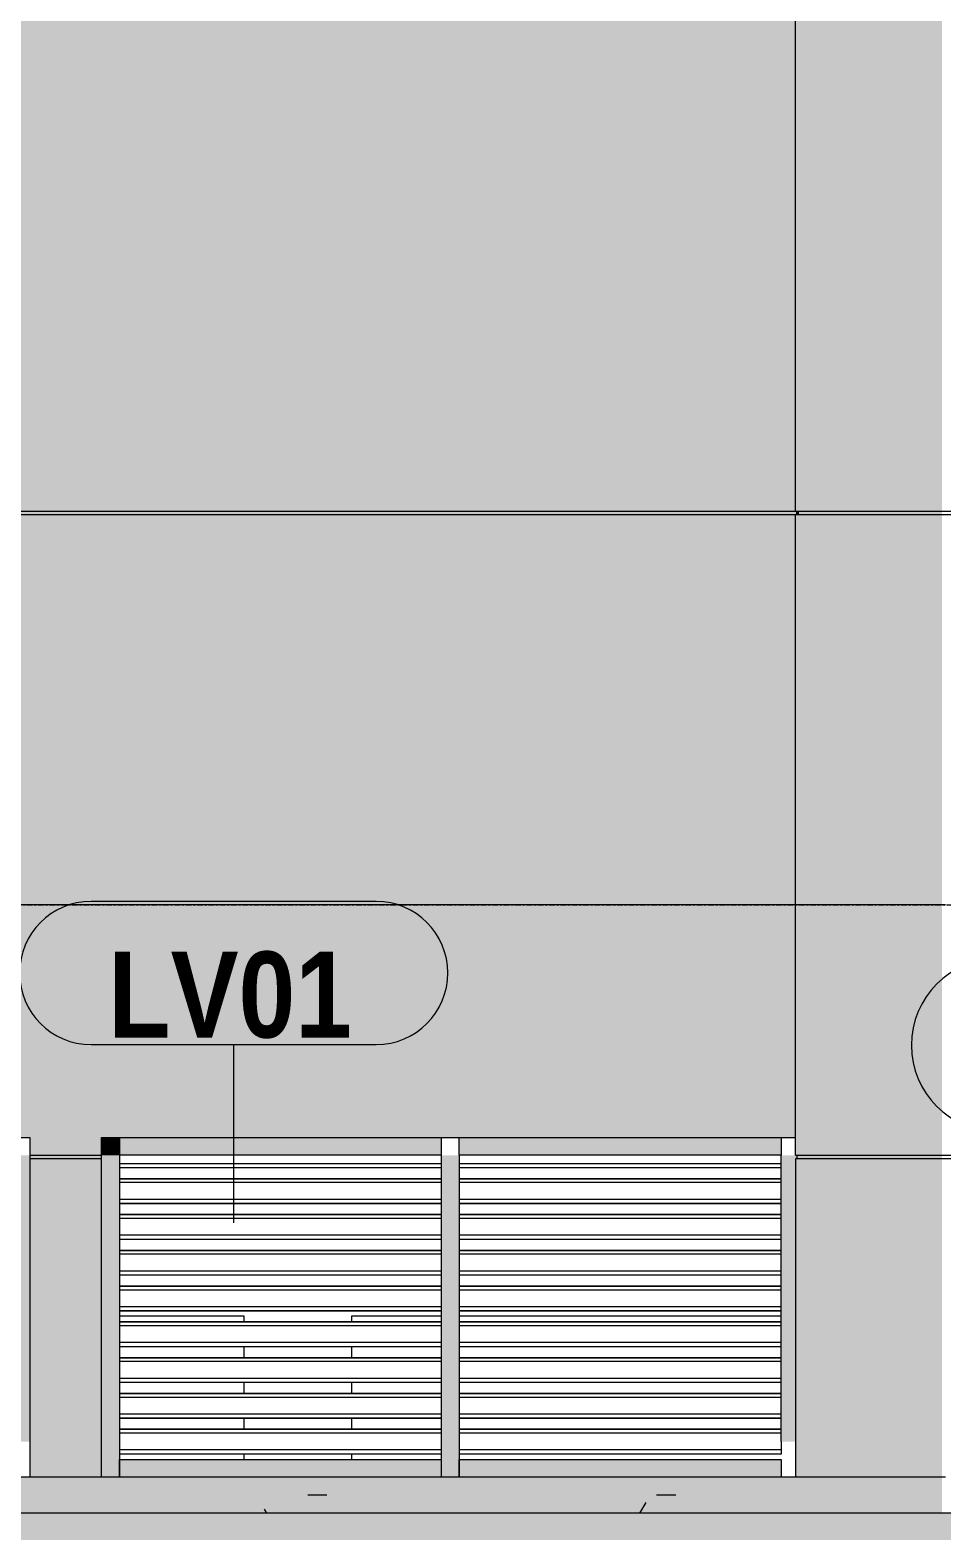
# Model space of a CAD drawing. Header units: millimetres. Extents: x -134153 to 99383, y -5233 to 35400.
# Drawn here: x -48503 to -45953, y 450 to 4645 of the extents above; entities that cross this region are included whole.
import ezdxf

# ---------------------------------------------------------------- set-up
doc = ezdxf.new("R2010")
doc.units = ezdxf.units.MM
doc.linetypes.add('Centre', pattern=[31.75, 6.35, -4.7625, 15.875, -4.7625])
for name, color, linetype, lineweight in [('A-DETL-GENF-2', 9, 'Continuous', 9), ('A-DETL-THIN', 151, 'Continuous', 9), ('A-DOOR-IDEN', 31, 'Continuous', 9), ('A-FLOR-LEVL-2', 51, 'Centre', 9), ('A-GLAZ-CWMG', 51, 'Continuous', 9), ('A-WALL', 113, 'Continuous', 9), ('A-WALL-IDEN', 211, 'Continuous', 9), ('A-WALL-PATT', 111, 'Continuous', 9), ('A-WALL-PATT-2', 111, 'Continuous', 5)]:
    doc.layers.add(name, color=color, linetype=linetype, lineweight=lineweight)
doc.styles.add('Arial_B', font='arialbd_0.ttf', dxfattribs={"width": 0.85, "height": 240})

# ---------------------------------------------------------------- blocks, each defined once
blk = doc.blocks.new('Rectangular Mullion - 50 x 100mm-2333347-TKCS_MẶT ĐỨNG HƯỚNG BẮC')
at = {"layer": 'A-GLAZ-CWMG'}
blk.add_hatch(color=256, dxfattribs=at).paths.add_polyline_path([(-47271.4, 1500), (-46402.6, 1500), (-46402.6, 1550), (-47302.6, 1549), (-47302.6, 1500)])
for p, q in [((-47302.6, 1500), (-47302.6, 1550)), ((-46402.6, 1550), (-46402.6, 1500)), ((-46402.6, 1500), (-47302.6, 1500))]:
    blk.add_line(p, q, dxfattribs=at)
blk = doc.blocks.new('Rectangular Mullion - 50 x 100mm-2333349-TKCS_MẶT ĐỨNG HƯỚNG BẮC')
at = {"layer": 'A-GLAZ-CWMG'}
blk.add_hatch(color=256, dxfattribs=at).paths.add_polyline_path([(-46478.1, 600), (-46402.6, 600), (-46402.6, 650), (-47302.6, 650), (-47302.6, 600), (-47271.4, 600)])
for p, q in [((-47302.6, 600), (-47302.6, 650)), ((-47302.6, 650), (-46402.6, 650)), ((-46402.6, 650), (-46402.6, 600))]:
    blk.add_line(p, q, dxfattribs=at)
blk = doc.blocks.new('Rectangular Mullion - 50 x 100mm-2333212-TKCS_MẶT ĐỨNG HƯỚNG BẮC')
at = {"layer": 'A-GLAZ-CWMG'}
blk.add_hatch(color=256, dxfattribs=at).paths.add_polyline_path([(-38652.635618, 700), (-38652.635618, 800), (-38702.635618, 800), (-38702.635618, 700)])
blk.add_line((-38702.635618, 700), (-38702.635618, 800), dxfattribs=at)
blk = doc.blocks.new('Rectangular Mullion - MULLION LA SACH-2333351-TKCS_MẶT ĐỨNG HƯỚNG BẮC')
at = {"layer": 'A-GLAZ-CWMG'}
for p, q in [((-46402.6, 734.3), (-47302.6, 734.3)), ((-46402.6, 733.3), (-47302.6, 733.3)), ((-46402.6, 733.2), (-47302.6, 733.2)), ((-46402.6, 723.5), (-47302.6, 723.5)), ((-46402.6, 676.5), (-47302.6, 676.5)), ((-46402.6, 700), (-46402.6, 676.5)), ((-46402.6, 676.5), (-46402.6, 665)), ((-46402.6, 665), (-47302.6, 665)), ((-46402.6, 664.8), (-47302.6, 664.8)), ((-46402.6, 665), (-46402.6, 664.8))]:
    blk.add_line(p, q, dxfattribs=at)
blk = doc.blocks.new('Rectangular Mullion - MULLION LA SACH-V89-TKCS_MẶT ĐỨNG HƯỚNG BẮC')
at = {"layer": 'A-GLAZ-CWMG'}
for p, q in [((-47352.6, 734.3), (-48252.6, 734.3)), ((-47352.6, 733.3), (-48252.6, 733.3)), ((-47352.6, 733.2), (-48252.6, 733.2)), ((-47352.6, 723.5), (-48252.6, 723.5)), ((-47352.6, 676.5), (-48252.6, 676.5)), ((-47352.6, 665), (-48252.6, 665)), ((-47352.6, 664.8), (-48252.6, 664.8))]:
    blk.add_line(p, q, dxfattribs=at)
blk = doc.blocks.new('Rectangular Mullion - MULLION LA SACH-V91-TKCS_MẶT ĐỨNG HƯỚNG BẮC')
at = {"layer": 'A-GLAZ-CWMG'}
for p, q in [((-46402.6, 1476.5), (-47302.6, 1476.5)), ((-46402.6, 1465), (-47302.6, 1465)), ((-46402.6, 1464.8), (-47302.6, 1464.8))]:
    blk.add_line(p, q, dxfattribs=at)
blk = doc.blocks.new('Rectangular Mullion - 50 x 100mm-2333204-TKCS_MẶT ĐỨNG HƯỚNG BẮC')
at = {"layer": 'A-GLAZ-CWMG'}
blk.add_hatch(color=256, dxfattribs=at).paths.add_polyline_path([(-39677.6, 600), (-39677.6, 700), (-39727.6, 700), (-39727.6, 600)])
for p, q in [((-39727.6, 700), (-39727.6, 600)), ((-39677.6, 700), (-39677.6, 600))]:
    blk.add_line(p, q, dxfattribs=at)
blk = doc.blocks.new('Rectangular Mullion - 50 x 100mm-2333205-TKCS_MẶT ĐỨNG HƯỚNG BẮC')
at = {"layer": 'A-GLAZ-CWMG'}
blk.add_hatch(color=256, dxfattribs=at).paths.add_polyline_path([(-39677.6, 700), (-39677.6, 800), (-39727.6, 800), (-39727.6, 700)])
for p, q in [((-39727.6, 800), (-39727.6, 700)), ((-39677.6, 800), (-39677.6, 700))]:
    blk.add_line(p, q, dxfattribs=at)
blk = doc.blocks.new('Rectangular Mullion - 50 x 100mm-2333207-TKCS_MẶT ĐỨNG HƯỚNG BẮC')
at = {"layer": 'A-GLAZ-CWMG'}
blk.add_hatch(color=256, dxfattribs=at).paths.add_polyline_path([(-40702.564287, 600), (-40702.564287, 700), (-40752.564287, 700), (-40752.564287, 600)])
blk.add_line((-40702.564287, 700), (-40702.564287, 600), dxfattribs=at)
blk = doc.blocks.new('Rectangular Mullion - 50 x 100mm-2333208-TKCS_MẶT ĐỨNG HƯỚNG BẮC')
at = {"layer": 'A-GLAZ-CWMG'}
blk.add_hatch(color=256, dxfattribs=at).paths.add_polyline_path([(-40702.564287, 700), (-40702.564287, 800), (-40752.564287, 800), (-40752.564287, 700)])
blk.add_line((-40702.564287, 800), (-40702.564287, 700), dxfattribs=at)
blk = doc.blocks.new('Rectangular Mullion - 50 x 100mm-3082132-TKCS_MẶT ĐỨNG HƯỚNG BẮC')
at = {"layer": 'A-GLAZ-CWMG'}
blk.add_hatch(color=256, dxfattribs=at).paths.add_polyline_path([(-48252.6, 1500), (-48252.6, 1550), (-48302.6, 1549), (-48302.6, 1500)])
blk.add_line((-48252.6, 1550), (-48252.6, 1500), dxfattribs=at)
blk = doc.blocks.new('STN_Door Tag - STN_Door Tag-1788670-TKCS_MẶT ĐỨNG HƯỚNG BẮC')
at = {"layer": 'A-DOOR-IDEN'}
for p, q in [((-102166.7, 10689.1), (-101078.6, 10689.1)), ((-102166.7, 10206.1), (-101078.6, 10206.1))]:
    blk.add_line(p, q, dxfattribs=at)
for centre, start, end in [((-102166.7, 10447.6), 90, 270), ((-101078.6, 10447.6), 270, 90)]:
    blk.add_arc(centre, 241.5, start, end, dxfattribs=at)
blk = doc.blocks.new('CTL_WALL TAG NO MARK - 10-2062273-TKCS_MẶT ĐỨNG HƯỚNG BẮC')
at = {"layer": 'A-WALL-IDEN'}
for p, q in [((-129343.7, 30329.8), (-130141.2, 30329.8)), ((-130141.2, 29929.8), (-129343.7, 29929.8))]:
    blk.add_line(p, q, dxfattribs=at)
for centre, start, end in [((-130141.2, 30129.8), 90, 270), ((-129343.7, 30129.8), 270, 90)]:
    blk.add_arc(centre, 200, start, end, dxfattribs=at)

msp = doc.modelspace()

# ---------------------------------------------------------------- hatches: boundary and pattern name
at = {"layer": 'A-DETL-GENF-2'}
h = msp.add_hatch(dxfattribs=at)
h.set_pattern_fill('FP_29', color=256, style=0, pattern_type=2)
h.set_pattern_definition([(0, (-81864.44, 1200), (774.192, 774.192), [774.192, -774.192]), (0, (-81864.44, 1490.3), (774.192, 774.192), [774.192, -774.192]), (0, (-81864.44, 1780.64), (774.192, 774.192), [774.192, -774.192]), (90, (-81767.7, 1877.4), (-774.192, 774.192), [774.192, -774.192]), (90, (-81477.35, 1877.4), (-774.192, 774.192), [774.192, -774.192]), (90, (-81187, 1877.4), (-774.192, 774.192), [774.192, -774.192])])
h.paths.add_polyline_path([(-131360.5, -1211), (-29819, -1211), (-29819, 500), (-131360.5, 500), (-131360.5, -659)])
at = {"layer": 'A-WALL-PATT'}
h = msp.add_hatch(dxfattribs=at)
h.set_pattern_fill('FP_12', color=256, style=0, pattern_type=2)
h.set_pattern_definition([(0, (-81864.44, 1200), (1300.48, 325.12), [53.645, -921.715, 53.645, -6123.635]), (0, (-81864.44, 1200), (1300.48, 325.12), [-1029.005, -921.715, 53.645, -1897.075, -3251.2]), (0, (-81864.44, 1200), (1300.48, 325.12), [-3901.44, 53.645, -921.715, 53.645, -2222.195]), (0, (-81864.44, 1200), (1300.48, 325.12), [-4930.445, -596.595, 53.645, -1571.955]), (120, (-81376.76, 1362.56), (-931.8022, 963.6887), [53.645, -921.715, -6177.28]), (120, (-81376.76, 1362.56), (-931.8022, 963.6887), [-975.36, 53.645, -921.715, -5201.92]), (120, (-81376.76, 1362.56), (-931.8022, 963.6887), [-1950.72, 53.645, -1897.075, -3251.2]), (120, (-81376.76, 1362.56), (-931.8022, 963.6887), [-3901.44, 53.645, -921.715, -2275.84]), (120, (-81376.76, 1362.56), (-931.8022, 963.6887), [-4876.8, 53.645, -596.595, -1625.6]), (120, (-81376.76, 1362.56), (-931.8022, 963.6887), [-5527.04, 53.645, -1571.955]), (240, (-81214.2, 2012.8), (-368.6778, -1288.8087), [53.645, -921.715, -6177.28]), (240, (-81214.2, 2012.8), (-368.6778, -1288.8087), [-975.36, 53.645, -921.715, -5201.92]), (240, (-81214.2, 2012.8), (-368.6778, -1288.8087), [-1950.72, 53.645, -1897.075, -3251.2]), (240, (-81214.2, 2012.8), (-368.6778, -1288.8087), [-3901.44, 53.645, -921.715, -2275.84]), (240, (-81214.2, 2012.8), (-368.6778, -1288.8087), [-4876.8, 53.645, -596.595, -1625.6]), (240, (-81214.2, 2012.8), (-368.6778, -1288.8087), [-5527.04, 53.645, -1571.955])])
h.paths.add_polyline_path([(-46081.5, 500), (-45952.6, 500), (-45952.6, 600), (-60552.6, 600), (-60552.6, 500), (-46478.1, 500)])
h = msp.add_hatch(dxfattribs=at)
h.set_pattern_fill('FP_13', color=256, style=0, pattern_type=2)
h.set_pattern_definition([(349.695, (-45758.59, 869.39), (3657.59817, -609.61005), [68.155, -6747.38]), (0, (-45691.53, 857.2), (609.6, 609.6), [67.056, -542.544]), (18.435, (-45624.48, 857.2), (1219.1992, 609.6016), [57.832, -1869.893]), (172.875, (-45569.61, 875.49), (4267.1994, -609.5991), [49.148, -4865.604]), (174.806, (-45618.38, 881.584), (6096.00395, -609.55472), [67.333, -6665.92]), (194.036, (-45685.44, 887.68), (-1828.8022, -609.5924), [75.403, -2438.042]), (9.462, (-45709.82, 869.39), (3048.00504, 609.5835), [37.08, -3670.97]), (353.66, (-45673.244, 875.49), (-4876.8008, 609.58348), [55.202, -5464.96]), (185.711, (-45618.38, 869.39), (-5486.39511, -609.63944), [61.264, -6065.139]), (168.69, (-45679.34, 863.3), (2438.4, -609.6026), [31.084, -3077.28]), (354.806, (-45813.45, 863.296), (-6096.00395, 609.55472), [67.333, -6665.92]), (348.69, (-45746.4, 857.2), (-2438.4, 609.6026), [62.167, -3046.194]), (0, (-45685.44, 845), (609.6, 609.6), [73.152, -536.448]), (20.556, (-45612.284, 845.01), (3048.0001, 1219.19697), [52.084, -5156.34]), (3.814, (-45563.516, 863.296), (8534.40115, 609.58889), [91.643, -9072.654]), (354.806, (-45472.076, 869.39), (-6096.00395, 609.55472), [67.333, -6665.92]), (0, (-45405, 863.3), (609.6, 609.6), [67.056, -542.544]), (5.194, (-45947.564, 863.296), (6096.00395, 609.55472), [67.333, -6665.92]), (354.806, (-45880.51, 869.39), (-6096.00395, 609.55472), [67.333, -6665.92]), (0, (-45947.56, 875.5), (609.6, 609.6), [36.576, -573.024]), (5.194, (-45910.99, 875.49), (6096.00395, 609.55472), [67.333, -6665.92]), (0, (-45843.93, 881.6), (609.6, 609.6), [60.96, -548.64]), (10.305, (-45782.97, 881.584), (-3657.59817, -609.61005), [68.155, -6747.38]), (5.194, (-45715.916, 893.776), (6096.00395, 609.55472), [67.333, -6665.92]), (354.806, (-45648.86, 899.87), (-6096.00395, 609.55472), [67.333, -6665.92]), (354.806, (-45581.804, 893.776), (-6096.00395, 609.55472), [67.333, -6665.92]), (351.87, (-45514.75, 887.68), (-3657.60043, 609.5929), [86.21, -4224.312]), (0, (-45429.4, 875.5), (609.6, 609.6), [91.44, -518.16]), (347.471, (-45453.79, 509.73), (3047.99888, -609.61085), [56.202, -5564.033]), (354.289, (-45398.924, 497.536), (-5486.39511, 609.63944), [61.264, -6065.139]), (8.13, (-45453.79, 509.73), (3657.60043, 609.5929), [43.105, -4267.418]), (9.462, (-45411.12, 515.82), (3048.00504, 609.5835), [74.161, -3633.892]), (0, (-45947.56, 528), (609.6, 609.6), [73.152, -536.448]), (350.538, (-45874.41, 528.02), (-3048.00504, 609.5835), [37.08, -3670.97]), (201.801, (-45837.84, 521.92), (1828.8045, 609.5868), [32.828, -3249.968]), (192.995, (-45868.316, 509.73), (5486.39314, 1219.23746), [81.331, -8051.747]), (352.875, (-45386.73, 509.73), (-4267.1994, 609.5991), [49.148, -4865.604]), (7.125, (-45386.73, 509.73), (4267.1994, 609.5991), [49.148, -4865.604]), (0, (-45947.56, 515.8), (609.6, 609.6), [48.768, -560.832]), (194.036, (-45898.8, 515.82), (-1828.8022, -609.5924), [50.27, -2463.177]), (356.633, (-45813.452, 534.112), (-9753.59439, 609.691875), [103.811, -10277.302]), (357.709, (-45709.82, 528.016), (-14630.39665, 609.69909), [152.522, -15099.665]), (3.18, (-45557.42, 521.92), (10363.19831, 609.63121), [109.897, -10879.823]), (9.462, (-45447.69, 528.02), (3048.00504, 609.5835), [111.242, -3596.81]), (10.305, (-45947.564, 473.15), (-3657.59817, -609.61005), [68.155, -6747.38]), (15.945, (-45880.51, 485.34), (-2438.4042, -609.58315), [88.759, -4349.196]), (0, (-45795.16, 509.7), (609.6, 609.6), [79.248, -530.352]), (351.87, (-45715.92, 509.73), (-3657.60043, 609.5929), [86.21, -4224.312]), (3.576, (-45630.572, 497.536), (9144.00297, 609.5468), [97.726, -9674.906]), (351.254, (-45533.036, 503.63), (4267.20096, -609.58783), [80.18, -7937.856]), (345.964, (-45453.79, 491.44), (-1828.8022, 609.5924), [75.403, -2438.042]), (0, (-45380.64, 473.15), (609.6, 609.6), [42.672, -566.928]), (174.806, (-45813.45, 534.11), (6096.00395, -609.55472), [134.665, -6598.587]), (355.236, (-45947.564, 570.69), (-6705.59647, 609.64143), [146.811, -7193.745]), (0, (-45801.26, 558.5), (609.6, 609.6), [140.208, -469.392]), (4.086, (-45661.05, 558.496), (7924.79503, 609.65274), [171.123, -8385.02]), (0, (-45490.36, 570.7), (609.6, 609.6), [152.4, -457.2]), (7.125, (-45947.564, 442.67), (4267.1994, 609.5991), [147.443, -4767.311]), (6.34, (-45801.26, 460.96), (4876.8008, 609.58348), [110.403, -5409.758]), (357.51, (-45691.532, 473.152), (-13411.196973, 609.70439), [140.34, -13893.706]), (353.48, (-45551.324, 467.056), (-15849.59217, 1828.855172), [214.749, -21260.135]), (3.013, (-45947.564, 838.912), (10972.79715, 609.6408), [115.984, -11482.446]), (351.87, (-45831.74, 845.01), (-3657.60043, 609.5929), [129.316, -4181.208]), (357.614, (-45703.724, 826.72), (-14020.799432, 609.613717), [146.431, -14496.664]), (10.62, (-45557.42, 820.624), (-6705.59246, -1219.23973), [99.236, -9824.334]), (0, (-45459.9, 838.9), (609.6, 609.6), [121.92, -487.68]), (356.82, (-45947.564, 912.064), (-10363.19831, 609.63121), [109.897, -10879.823]), (6.009, (-45837.836, 905.968), (-6095.99899, -609.599175), [116.464, -11529.929]), (6.71, (-45722.012, 918.16), (-5486.397345, -609.61573), [104.346, -10330.325]), (354.289, (-45618.38, 930.35), (-5486.39511, 609.63944), [122.528, -6003.877]), (347.905, (-45496.46, 918.16), (-5486.39487, 1219.22295), [87.281, -8640.862]), (9.462, (-45411.12, 899.87), (3048.00504, 609.5835), [74.161, -3633.892]), (3.814, (-45947.564, 796.24), (8534.40115, 609.58889), [91.643, -9072.654]), (347.196, (-45856.124, 802.336), (-7924.80896, 1828.76326), [137.532, -13615.67]), (0, (-45722, 771.86), (609.6, 609.6), [152.4, -457.2]), (5.44, (-45569.612, 771.856), (-6705.60249, -609.56085), [128.595, -12730.932]), (6.71, (-45441.596, 784.048), (-5486.397345, -609.61573), [104.346, -10330.325]), (0, (-45947.56, 954.74), (609.6, 609.6), [103.632, -505.968]), (8.13, (-45843.93, 954.74), (3657.60043, 609.5929), [172.421, -4138.102]), (357.614, (-45673.244, 979.12), (-14020.799432, 609.613717), [146.431, -14496.664]), (354.472, (-45526.94, 973.024), (12801.591011, -1219.302898), [189.859, -18796.025]), (6.843, (-45947.564, 400), (-10363.195037, -1219.241277), [153.494, -15195.842]), (0, (-45795.16, 418.3), (609.6, 609.6), [170.688, -438.912]), (356.348, (-45624.476, 418.288), (-18897.604963, 1219.126665), [287.095, -28422.422]), (0, (-45947.56, 613.36), (609.6, 609.6), [146.304, -463.296]), (4.764, (-45801.26, 613.36), (6705.59647, 609.64143), [146.811, -7193.745]), (358.152, (-45654.956, 625.552), (-18287.996238, 609.724117), [189.074, -18718.355]), (357.274, (-45465.98, 619.456), (-12192.004244, 609.534153), [128.161, -12687.945]), (354.806, (-45947.564, 710.896), (-6096.00395, 609.55472), [134.665, -6598.587]), (0, (-45813.45, 698.7), (609.6, 609.6), [195.072, -414.528]), (1.909, (-45618.38, 698.704), (17678.40105, 609.553228), [182.982, -18115.176]), (3.576, (-45435.5, 704.8), (9144.00297, 609.5468), [97.726, -9674.906])])
h.paths.add_polyline_path([(-46081.5, 500), (-45952.6, 500), (-45952.6, 600), (-60552.6, 600), (-60552.6, 500), (-46478.1, 500)])
at = {"layer": 'A-WALL-PATT-2'}
h = msp.add_hatch(color=256, dxfattribs=at)
h.paths.add_polyline_path([(-54952.6, 2200), (-46362.6, 2200), (-46362.6, 3290), (-49052.5, 3290), (-49052.5, 3200), (-50452.5, 3200), (-50452.5, 3290), (-54952.6, 3290), (-54952.6, 3204.9)])
h.paths.add_polyline_path([(-46362.6, 3300), (-46362.6, 4690), (-54952.6, 4690), (-54952.6, 3300), (-50452.5, 3300), (-50452.5, 4600), (-49052.5, 4600), (-49052.5, 3300), (-47271.4, 3300)])
h.paths.add_polyline_path([(-52031.2, 4700), (-46362.6, 4700), (-46362.6, 5600), (-54952.6, 5600), (-54952.6, 4700)])
h = msp.add_hatch(color=256, dxfattribs=at)
h.paths.add_polyline_path([(-46352.6, 2200), (-46352.6, 3290), (-46362.6, 3290), (-46362.6, 2200)])
h.paths.add_polyline_path([(-46362.6, 3300), (-46352.6, 3300), (-46352.6, 4690), (-46362.6, 4690), (-46362.6, 4308.9)])
h.paths.add_polyline_path([(-46352.6, 4700), (-46352.6, 5600), (-46362.6, 5600), (-46362.6, 4700)])
h = msp.add_hatch(color=256, dxfattribs=at)
h.paths.add_polyline_path([(-45952.6, 2200), (-45952.6, 3290), (-46352.6, 3290), (-46352.6, 2200), (-46081.5, 2200)])
h.paths.add_polyline_path([(-45952.6, 3300), (-45952.6, 4690), (-46352.6, 4690), (-46352.6, 3300)])
h.paths.add_polyline_path([(-45952.6, 4700), (-45952.6, 5600), (-46352.6, 5600), (-46352.6, 4700)])
for points in [[(-46362.6, 3290), (-46358.6, 3290.1), (-46358.6, 3300), (-49052.5, 3300), (-49052.5, 3290), (-47271.4, 3290)], [(-46358.6, 3290), (-46352.6, 3290), (-46352.6, 3300), (-46358.6, 3300)], [(-45952.6, 3290), (-45952.6, 3300), (-46352.6, 3300), (-46352.6, 3290)], [(-48461.3, 1490), (-48302.6, 1490), (-48302.6, 1500), (-48502.6, 1500), (-48502.6, 1490)], [(-46081.5, 1490), (-45952.6, 1490), (-45952.6, 1500), (-46358.6, 1500), (-46358.6, 1490)]]:
    msp.add_hatch(color=256, dxfattribs=at).paths.add_polyline_path(points)
h = msp.add_hatch(color=256, dxfattribs=at)
h.paths.add_polyline_path([(-54962.6, 600), (-54552.6, 600), (-54552.6, 1490), (-54962.6, 1490), (-54962.6, 997)])
h.paths.add_polyline_path([(-48461.3, 600), (-48302.6, 600), (-48302.6, 1490), (-48502.6, 1490), (-48502.6, 600)])
h.paths.add_polyline_path([(-50452.6, 600), (-50452.6, 1490), (-51152.5, 1490), (-51152.5, 600)])
h.paths.add_polyline_path([(-48461.3, 1500), (-48302.6, 1500), (-48302.6, 1550), (-46362.6, 1550), (-46362.6, 2200), (-54962.6, 2200), (-54962.6, 1500), (-54552.6, 1500), (-54552.6, 1550), (-51152.5, 1549), (-51152.5, 1500), (-50452.6, 1500), (-50452.6, 1550), (-48502.6, 1549), (-48502.6, 1500)])
h = msp.add_hatch(color=256, dxfattribs=at)
h.paths.add_polyline_path([(-46081.5, 600), (-45952.6, 600), (-45952.6, 1490), (-46362.6, 1490), (-46362.6, 600)])
h.paths.add_polyline_path([(-45952.6, 1500), (-45952.6, 2200), (-46362.6, 2200), (-46362.6, 1500), (-46081.5, 1500)])

# ---------------------------------------------------------------- linework, layer by layer
at = {"layer": 'A-DETL-THIN'}
msp.add_line((-29819, 500), (-131360.5, 500), dxfattribs=at)
at = {"layer": 'A-FLOR-LEVL-2'}
msp.add_line((-134152.6, 2200), (-25724.3, 2200), dxfattribs=at)
at = {"layer": 'A-WALL'}
for p, q in [((-46362.6, 3300), (-46362.6, 4690)), ((-49052.5, 3300), (-46362.6, 3300)), ((-46352.6, 3290), (-49052.5, 3290)), ((-46362.6, 3300), (-40052.6, 3300)), ((-46362.6, 1500), (-46362.6, 3290)), ((-46358.6, 3290), (-46358.6, 3300)), ((-38162.6, 3290), (-46352.6, 3290)), ((-45942.6, 2200), (-77167.6, 2200)), ((-50452.6, 1550), (-48502.6, 1550)), ((-48502.6, 1550), (-48502.6, 600)), ((-48302.6, 600), (-48302.6, 1550)), ((-48302.6, 1550), (-46362.6, 1550)), ((-48502.6, 1500), (-48302.6, 1500)), ((-48302.6, 1490), (-48502.6, 1490)), ((-46362.6, 1500), (-45902.6, 1500)), ((-45902.6, 1490), (-46362.6, 1490)), ((-46362.6, 1490), (-46362.6, 600)), ((-46358.6, 1500), (-46358.6, 1490)), ((-47903.5, 1050), (-48252.6, 1050)), ((-47903.5, 1034.3), (-47903.5, 1050)), ((-47603.5, 1050), (-47603.5, 1034.3)), ((-47352.6, 1050), (-47603.5, 1050)), ((-46402.6, 1050), (-47302.6, 1050)), ((-47903.5, 934.3), (-47903.5, 965)), ((-47603.5, 965), (-47603.5, 934.3)), ((-47903.5, 834.3), (-47903.5, 865)), ((-47603.5, 865), (-47603.5, 834.3)), ((-47903.5, 734.3), (-47903.5, 765)), ((-47603.5, 765), (-47603.5, 734.3)), ((-47903.5, 650), (-47903.5, 665)), ((-47603.5, 665), (-47603.5, 650)), ((-45942.6, 600), (-62689.5, 600))]:
    msp.add_line(p, q, dxfattribs=at)
at = {"layer": 'A-WALL-IDEN'}
msp.add_line((-47933, 1311.3), (-47933, 1809.5), dxfattribs=at)

# ---------------------------------------------------------------- block references
at = {"layer": 'A-DOOR-IDEN'}
msp.add_blockref('STN_Door Tag - STN_Door Tag-1788670-TKCS_MẶT ĐỨNG HƯỚNG BẮC', (56370, -8639.9), dxfattribs=at)
at = {"layer": 'A-GLAZ-CWMG'}
for name, p in [('Rectangular Mullion - 50 x 100mm-3082132-TKCS_MẶT ĐỨNG HƯỚNG BẮC', (0, 0)), ('Rectangular Mullion - 50 x 100mm-2333347-TKCS_MẶT ĐỨNG HƯỚNG BẮC', (-950, 0)), ('Rectangular Mullion - 50 x 100mm-2333347-TKCS_MẶT ĐỨNG HƯỚNG BẮC', (0, 0)), ('Rectangular Mullion - 50 x 100mm-2333212-TKCS_MẶT ĐỨNG HƯỚNG BẮC', (-9849.9, 700)), ('Rectangular Mullion - 50 x 100mm-2333208-TKCS_MẶT ĐỨNG HƯỚNG BẮC', (-7550, 700)), ('Rectangular Mullion - MULLION LA SACH-V91-TKCS_MẶT ĐỨNG HƯỚNG BẮC', (-950, 0)), ('Rectangular Mullion - 50 x 100mm-2333205-TKCS_MẶT ĐỨNG HƯỚNG BẮC', (-7625, 700)), ('Rectangular Mullion - MULLION LA SACH-V91-TKCS_MẶT ĐỨNG HƯỚNG BẮC', (0, 0)), ('Rectangular Mullion - 50 x 100mm-2333212-TKCS_MẶT ĐỨNG HƯỚNG BẮC', (-7699.9, 700)), ('Rectangular Mullion - MULLION LA SACH-V89-TKCS_MẶT ĐỨNG HƯỚNG BẮC', (0, 700)), ('Rectangular Mullion - MULLION LA SACH-V89-TKCS_MẶT ĐỨNG HƯỚNG BẮC', (950, 700)), ('Rectangular Mullion - 50 x 100mm-2333212-TKCS_MẶT ĐỨNG HƯỚNG BẮC', (-9849.9, 600)), ('Rectangular Mullion - 50 x 100mm-2333208-TKCS_MẶT ĐỨNG HƯỚNG BẮC', (-7550, 600)), ('Rectangular Mullion - 50 x 100mm-2333205-TKCS_MẶT ĐỨNG HƯỚNG BẮC', (-7625, 600)), ('Rectangular Mullion - 50 x 100mm-2333212-TKCS_MẶT ĐỨNG HƯỚNG BẮC', (-7699.9, 600)), ('Rectangular Mullion - MULLION LA SACH-V89-TKCS_MẶT ĐỨNG HƯỚNG BẮC', (0, 600)), ('Rectangular Mullion - MULLION LA SACH-V89-TKCS_MẶT ĐỨNG HƯỚNG BẮC', (950, 600)), ('Rectangular Mullion - 50 x 100mm-2333212-TKCS_MẶT ĐỨNG HƯỚNG BẮC', (-9849.9, 500)), ('Rectangular Mullion - 50 x 100mm-2333208-TKCS_MẶT ĐỨNG HƯỚNG BẮC', (-7550, 500)), ('Rectangular Mullion - 50 x 100mm-2333205-TKCS_MẶT ĐỨNG HƯỚNG BẮC', (-7625, 500)), ('Rectangular Mullion - 50 x 100mm-2333212-TKCS_MẶT ĐỨNG HƯỚNG BẮC', (-7699.9, 500)), ('Rectangular Mullion - MULLION LA SACH-V89-TKCS_MẶT ĐỨNG HƯỚNG BẮC', (0, 500)), ('Rectangular Mullion - MULLION LA SACH-V89-TKCS_MẶT ĐỨNG HƯỚNG BẮC', (950, 500)), ('Rectangular Mullion - 50 x 100mm-2333212-TKCS_MẶT ĐỨNG HƯỚNG BẮC', (-9849.9, 400)), ('Rectangular Mullion - 50 x 100mm-2333208-TKCS_MẶT ĐỨNG HƯỚNG BẮC', (-7550, 400)), ('Rectangular Mullion - 50 x 100mm-2333205-TKCS_MẶT ĐỨNG HƯỚNG BẮC', (-7625, 400)), ('Rectangular Mullion - 50 x 100mm-2333212-TKCS_MẶT ĐỨNG HƯỚNG BẮC', (-7699.9, 400)), ('Rectangular Mullion - MULLION LA SACH-V89-TKCS_MẶT ĐỨNG HƯỚNG BẮC', (0, 400)), ('Rectangular Mullion - MULLION LA SACH-V89-TKCS_MẶT ĐỨNG HƯỚNG BẮC', (950, 400)), ('Rectangular Mullion - 50 x 100mm-2333212-TKCS_MẶT ĐỨNG HƯỚNG BẮC', (-9849.9, 300)), ('Rectangular Mullion - 50 x 100mm-2333208-TKCS_MẶT ĐỨNG HƯỚNG BẮC', (-7550, 300)), ('Rectangular Mullion - 50 x 100mm-2333205-TKCS_MẶT ĐỨNG HƯỚNG BẮC', (-7625, 300)), ('Rectangular Mullion - 50 x 100mm-2333212-TKCS_MẶT ĐỨNG HƯỚNG BẮC', (-7699.9, 300)), ('Rectangular Mullion - MULLION LA SACH-V89-TKCS_MẶT ĐỨNG HƯỚNG BẮC', (0, 300)), ('Rectangular Mullion - MULLION LA SACH-V89-TKCS_MẶT ĐỨNG HƯỚNG BẮC', (950, 300)), ('Rectangular Mullion - 50 x 100mm-2333212-TKCS_MẶT ĐỨNG HƯỚNG BẮC', (-9849.9, 200)), ('Rectangular Mullion - 50 x 100mm-2333208-TKCS_MẶT ĐỨNG HƯỚNG BẮC', (-7550, 200)), ('Rectangular Mullion - 50 x 100mm-2333205-TKCS_MẶT ĐỨNG HƯỚNG BẮC', (-7625, 200)), ('Rectangular Mullion - 50 x 100mm-2333212-TKCS_MẶT ĐỨNG HƯỚNG BẮC', (-7699.9, 200)), ('Rectangular Mullion - MULLION LA SACH-V89-TKCS_MẶT ĐỨNG HƯỚNG BẮC', (0, 200)), ('Rectangular Mullion - MULLION LA SACH-V89-TKCS_MẶT ĐỨNG HƯỚNG BẮC', (950, 200)), ('Rectangular Mullion - 50 x 100mm-2333212-TKCS_MẶT ĐỨNG HƯỚNG BẮC', (-9849.9, 100)), ('Rectangular Mullion - 50 x 100mm-2333208-TKCS_MẶT ĐỨNG HƯỚNG BẮC', (-7550, 100)), ('Rectangular Mullion - 50 x 100mm-2333205-TKCS_MẶT ĐỨNG HƯỚNG BẮC', (-7625, 100)), ('Rectangular Mullion - 50 x 100mm-2333212-TKCS_MẶT ĐỨNG HƯỚNG BẮC', (-7699.9, 100)), ('Rectangular Mullion - 50 x 100mm-2333212-TKCS_MẶT ĐỨNG HƯỚNG BẮC', (-9849.9, 0)), ('Rectangular Mullion - 50 x 100mm-2333208-TKCS_MẶT ĐỨNG HƯỚNG BẮC', (-7550, 0)), ('Rectangular Mullion - MULLION LA SACH-V89-TKCS_MẶT ĐỨNG HƯỚNG BẮC', (0, 100)), ('Rectangular Mullion - 50 x 100mm-2333205-TKCS_MẶT ĐỨNG HƯỚNG BẮC', (-7625, 0)), ('Rectangular Mullion - MULLION LA SACH-V89-TKCS_MẶT ĐỨNG HƯỚNG BẮC', (950, 100)), ('Rectangular Mullion - 50 x 100mm-2333212-TKCS_MẶT ĐỨNG HƯỚNG BẮC', (-7699.9, 0)), ('Rectangular Mullion - MULLION LA SACH-V89-TKCS_MẶT ĐỨNG HƯỚNG BẮC', (0, 0)), ('Rectangular Mullion - MULLION LA SACH-2333351-TKCS_MẶT ĐỨNG HƯỚNG BẮC', (0, 0)), ('Rectangular Mullion - 50 x 100mm-2333207-TKCS_MẶT ĐỨNG HƯỚNG BẮC', (-7550, 0)), ('Rectangular Mullion - 50 x 100mm-2333204-TKCS_MẶT ĐỨNG HƯỚNG BẮC', (-7625, 0)), ('Rectangular Mullion - 50 x 100mm-2333349-TKCS_MẶT ĐỨNG HƯỚNG BẮC', (-950, 0)), ('Rectangular Mullion - 50 x 100mm-2333349-TKCS_MẶT ĐỨNG HƯỚNG BẮC', (0, 0))]:
    msp.add_blockref(name, p, dxfattribs=at)
at = {"layer": 'A-WALL-IDEN'}
msp.add_blockref('CTL_WALL TAG NO MARK - 10-2062273-TKCS_MẶT ĐỨNG HƯỚNG BẮC', (81809.4, -28120.3), dxfattribs=at)

# ---------------------------------------------------------------- texts
at = {"layer": 'A-WALL-IDEN', "insert": (-47943, 1947.5), "char_height": 240, "width": 701.76, "attachment_point": 5, "line_spacing_factor": 0.936439, "style": 'Arial_B'}
msp.add_mtext('\\pt6.7992,13.6008,20.4,27.1992,34.0008,40.8,47.5992,54.4008,61.2,67.9992,74.8008,81.6,88.3992,95.2008,102,108.7992,115.6008,122.4,129.1992,136.0008,142.8,149.5992,156.4008,163.2,169.9992,176.8008,183.6,190.3992,197.2008,204,210.7992,217.6008;LV01', dxfattribs=at)

doc.saveas('drawing.dxf')
